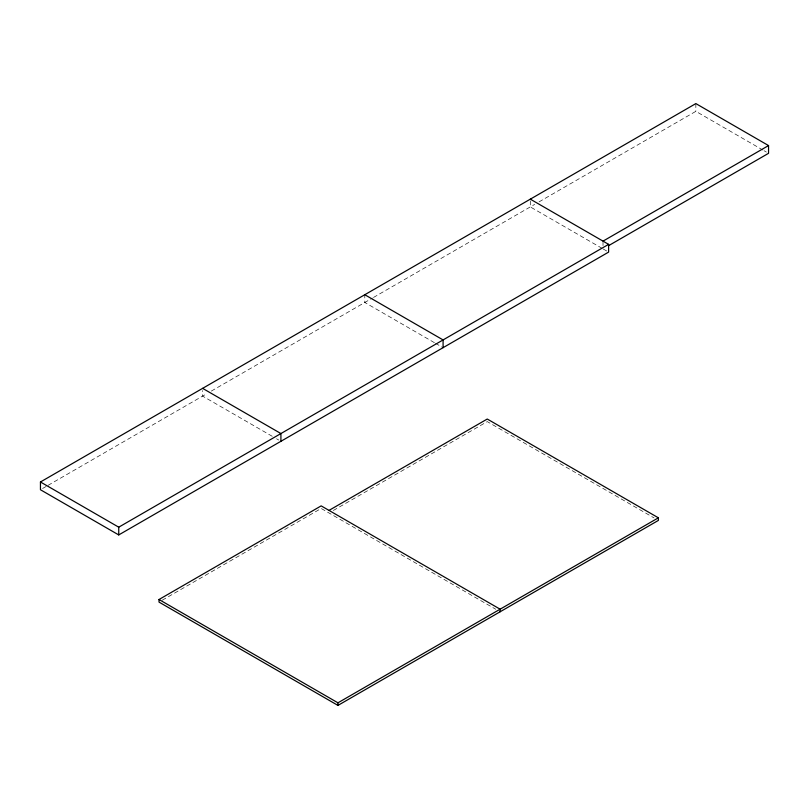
<?xml version="1.0" encoding="UTF-8"?>
<svg xmlns="http://www.w3.org/2000/svg" width="809" height="809" viewBox="0 0 809 809"><rect width="100%" height="100%" fill="white"/><g stroke="black" fill="none" stroke-linecap="round" stroke-linejoin="round"><path stroke-width="0.61" stroke-dasharray="4.04 3.03" d="M42.624 488.474L46.983 485.966M48.065 485.339L206.973 393.589M211.331 391.081L372.423 298.076M373.505 297.449L534.678 204.394M539.037 201.876L695.851 111.339L763.13 150.181M162.265 600.207L321.173 508.457L495.765 609.258M333.369 510.459L487.261 421.61L654.026 517.891M764.212 150.808L766.376 152.062M602.088 248.343L530.32 206.912L530.32 199.156M603.18 248.97L608.611 252.105M434.382 342.652L364.798 302.475L364.798 294.729M435.475 343.279L441.997 347.051M272.218 436.284L202.624 396.107L202.624 390.575M276.567 438.791L278.741 440.045M695.851 103.592L695.851 111.339M603.018 242.235L603.018 245.562"/><path stroke-width="1.21" d="M530.32 199.156L608.611 244.358L608.611 252.105L118.741 534.931L40.45 489.738L40.45 481.982L695.851 103.592L768.55 145.569L768.55 153.316L608.469 245.734M603.018 241.133L768.55 145.569M40.45 481.982L118.741 527.185L608.611 244.358M329.01 510.398L487.261 419.032L658.384 517.821L658.384 520.409L337.95 705.408L159.009 602.088L159.009 599.509L321.173 505.878L500.124 609.197L500.124 611.776M159.009 599.509L337.95 702.819L658.384 517.821M364.798 294.729L443.089 339.932L443.089 347.678M202.624 388.36L280.915 433.553L280.915 441.309M337.95 702.819L337.95 705.408M118.741 527.185L118.741 534.931"/></g></svg>
